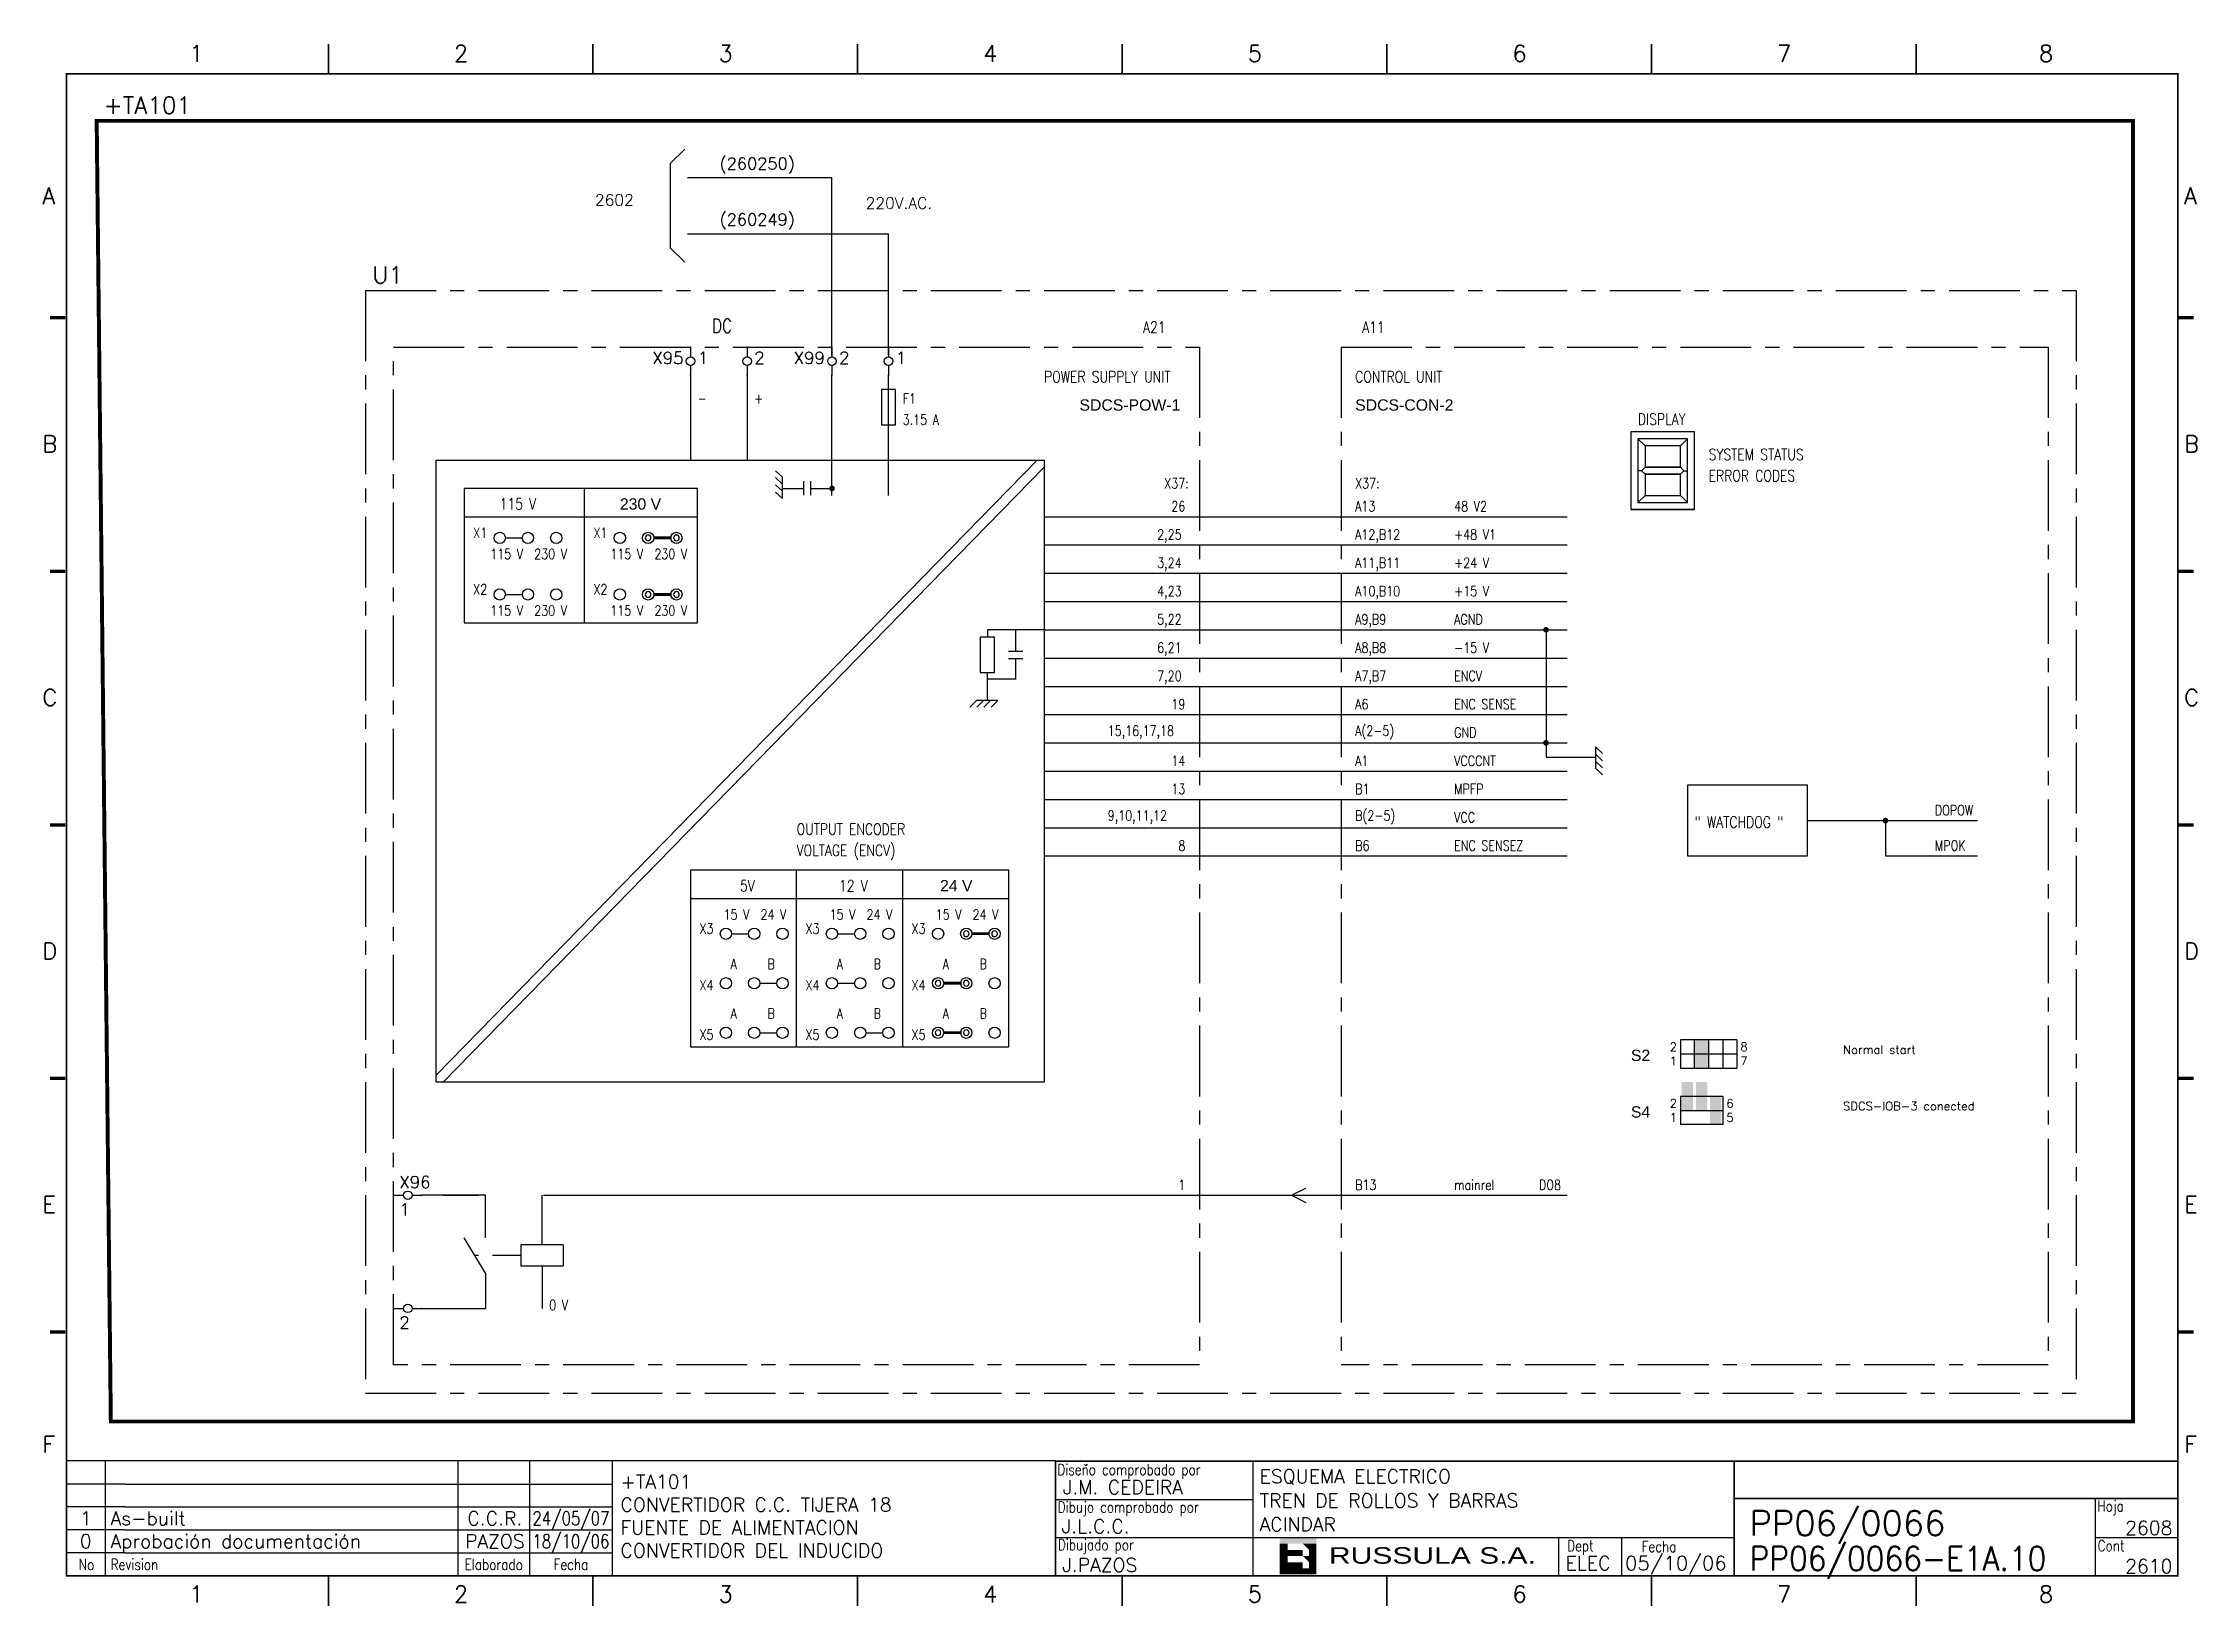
# Model space of a CAD drawing. Extents: x 16 to 397, y -1 to 276.
import ezdxf
from ezdxf.enums import TextEntityAlignment as Align

# ---------------------------------------------------------------- set-up
doc = ezdxf.new("R2010")
doc.units = 0
doc.header["$LTSCALE"] = 10
doc.header["$MEASUREMENT"] = 0
for name, pattern in [('CENTER', [2, 1.25, -0.25, 0.25, -0.25]), ('DASHDOT', [1, 0.5, -0.25, 0, -0.25]), ('DASHED', [0.75, 0.5, -0.25])]:
    doc.linetypes.add(name, pattern=pattern)
doc.layers.get('0').update_dxf_attribs({"linetype": 'CONTINUOUS'})
for name, color, linetype in [('1', 7, 'CONTINUOUS'), ('10', 5, 'CONTINUOUS'), ('2', 7, 'CONTINUOUS'), ('25', 3, 'CONTINUOUS'), ('25K', 4, 'DASHED'), ('25PK', 4, 'CENTER'), ('35', 2, 'CONTINUOUS'), ('8', 1, 'CONTINUOUS'), ('9', 6, 'CONTINUOUS'), ('DIBUJO', 7, 'CONTINUOUS'), ('NODE', 7, 'CONTINUOUS')]:
    doc.layers.add(name, color=color, linetype=linetype)
doc.styles.add('ABBSTYLE', font='ROMANS.SHX', dxfattribs={"width": 0.8})
doc.styles.add('HELV', font='HELV.SHX')
doc.styles.add('HELVETICA', font='HELV.SHX')
doc.styles.add('LABEL', font='SIMPLEX', dxfattribs={"width": 0.8, "height": 4})
doc.styles.add('ROMANS', font='romans')
doc.styles.get("Standard").update_dxf_attribs({"font": 'simplex'})

# ---------------------------------------------------------------- blocks, each defined once
blk = doc.blocks.new('NOD', base_point=(237.5, 170))
at = {"layer": 'NODE'}
blk.add_point((237.5, 170), dxfattribs=at)
blk = doc.blocks.new('$$PLL21C')
for p, q in [((-2.5, 0), (-0.75, 0)), ((0.75, 0), (2.5, 0))]:
    blk.add_line(p, q)
at = {"layer": '2'}
blk.add_circle((0, 0), 0.75, dxfattribs=at)
for p in [(-2.5, 0), (2.5, 0)]:
    blk.add_blockref('NOD', p, dxfattribs=at)
at = {"layer": '8'}
blk.add_attdef('*A', (-1.5, -3.575), '', height=2.15, dxfattribs=at)
at = {"layer": '9'}
blk.add_attdef('ID', (-1.5, 1.25), '', height=2.15, dxfattribs=at)
blk = doc.blocks.new('$$PLU21C')
for p, q in [((0, 2.5), (0, 0.75)), ((0, -0.75), (0, -2.5))]:
    blk.add_line(p, q)
at = {"layer": '2'}
blk.add_circle((0, 0), 0.75, dxfattribs=at)
for p in [(0, 2.5), (0, -2.5)]:
    blk.add_blockref('NOD', p, dxfattribs=at)
at = {"layer": '8'}
blk.add_attdef('*A', (1.25, -0.5), '', height=2.15, dxfattribs=at)
at = {"layer": '9'}
blk.add_attdef('ID', text='', height=2.15, dxfattribs=at).set_placement((-1.25, -0.5), align=Align.RIGHT)
blk = doc.blocks.new('newcajec')
at = {"layer": '1'}
for p, q in [((179.4, 20.85), (0.13, 20.85)), ((7, 20.85), (7, 0)), ((71, 20.85), (71, 0)), ((84, 20.85), (84, 0.09)), ((99, 20.85), (99, 0)), ((184.64, 20.18), (184.81, 20.01)), ((184.81, 20.01), (185.18, 20.25)), ((215.2, 20.8), (215.2, 0)), ((10.6, 16.64), (0, 16.64)), ((10.6, 16.64), (99, 16.64)), ((10.6, 12.48), (0, 12.48)), ((10.6, 12.48), (99, 12.48)), ((179.4, 13.87), (215.2, 13.87)), ((368, 14.06), (368, 0)), ((10.6, 8.32), (0, 8.32)), ((10.6, 8.32), (99, 8.32)), ((10.6, 4.16), (0, 4.16)), ((10.6, 4.16), (99, 4.16)), ((179.4, 6.93), (267.63, 6.93)), ((267.63, 6.93), (302.5, 6.93)), ((270.63, 6.91), (270.63, 0)), ((282.07, 6.93), (282.07, 0)), ((368, 6.93), (383, 6.93))]:
    blk.add_line(p, q, dxfattribs=at)
for points in [[(47.5, 272.5, 0.3, 0.3, 0), (47.5, 277.91, 0.3, 0.3, 0)], [(95.5, 272.5, 0.3, 0.3, 0), (95.5, 277.91, 0.3, 0.3, 0)], [(143.5, 272.5, 0.3, 0.3, 0), (143.5, 277.91, 0.3, 0.3, 0)], [(191.5, 272.5, 0.3, 0.3, 0), (191.5, 277.91, 0.3, 0.3, 0)], [(239.5, 272.5, 0.3, 0.3, 0), (239.5, 277.91, 0.3, 0.3, 0)], [(287.5, 272.5, 0.3, 0.3, 0), (287.5, 277.91, 0.3, 0.3, 0)], [(335.5, 272.5, 0.3, 0.3, 0), (335.5, 277.91, 0.3, 0.3, 0)], [(-2.99, 228.23, 0.6, 0.6, 0), (-0.18, 228.23, 0.6, 0.6, 0)], [(383.01, 228.23, 0.6, 0.6, 0), (385.82, 228.23, 0.6, 0.6, 0)], [(-2.99, 182.23, 0.6, 0.6, 0), (-0.18, 182.23, 0.6, 0.6, 0)], [(383.01, 182.23, 0.6, 0.6, 0), (385.82, 182.23, 0.6, 0.6, 0)], [(-2.99, 136.23, 0.6, 0.6, 0), (-0.18, 136.23, 0.6, 0.6, 0)], [(383.01, 136.23, 0.6, 0.6, 0), (385.82, 136.23, 0.6, 0.6, 0)], [(-2.99, 90.23, 0.6, 0.6, 0), (-0.18, 90.23, 0.6, 0.6, 0)], [(383.01, 90.23, 0.6, 0.6, 0), (385.82, 90.23, 0.6, 0.6, 0)], [(-2.99, 44.23, 0.6, 0.6, 0), (-0.18, 44.23, 0.6, 0.6, 0)], [(383.01, 44.23, 0.6, 0.6, 0), (385.82, 44.23, 0.6, 0.6, 0)], [(383, 20.8, 0.3, 0.3, 0), (179.4, 20.8, 0.3, 0.3, 0), (179.4, 0, 0.3, 0.3, 0)], [(302.5, 20.8, 0.3, 0.3, 0), (302.5, 0, 0.3, 0.3, 0)], [(302.5, 14, 0.3, 0.3, 0), (383, 14, 0.3, 0.3, 0)], [(47.5, -5.5, 0.3, 0.3, 0), (47.5, -0.09, 0.3, 0.3, 0)], [(95.5, -5.5, 0.3, 0.3, 0), (95.5, -0.09, 0.3, 0.3, 0)], [(143.5, -5.5, 0.3, 0.3, 0), (143.5, -0.09, 0.3, 0.3, 0)], [(191.5, -5.5, 0.3, 0.3, 0), (191.5, -0.09, 0.3, 0.3, 0)], [(239.5, -5.5, 0.3, 0.3, 0), (239.5, -0.09, 0.3, 0.3, 0)], [(287.5, -5.5, 0.3, 0.3, 0), (287.5, -0.09, 0.3, 0.3, 0)], [(335.5, -5.5, 0.3, 0.3, 0), (335.5, -0.09, 0.3, 0.3, 0)]]:
    blk.add_lwpolyline(points, format="xyseb", dxfattribs=at)
at = {"layer": '1', "const_width": 0.3}
blk.add_lwpolyline([(0, 0), (0, 272.5), (383, 272.5), (383, 0)], close=True, dxfattribs=at)
at = {"layer": '2', "color": 14}
for p, q in [((221.42, 4.69), (221.42, 5.81)), ((221.42, 2.47), (221.42, 3.58))]:
    blk.add_line(p, q, dxfattribs=at)
for points in [[(220.05, 5.81), (220.05, 6.92), (226.74, 5.81), (226.74, 6.92)], [(221.42, 2.47), (220.05, 2.47), (221.42, 5.81), (220.05, 5.81)], [(221.42, 4.69), (224.25, 4.69), (221.42, 3.58), (224.25, 3.58)], [(224.25, 5.81), (225.37, 5.81), (225.37, 4.69)], [(225.37, 5.81), (226.74, 5.81), (225.37, 1.35), (226.74, 1.35)], [(224.25, 0.24), (224.25, 2.47), (220.05, 0.24), (220.05, 2.47)], [(224.25, 3.58), (225.37, 3.58), (225.37, 2.47)], [(226.74, 1.35), (226.74, 0.24), (224.25, 1.35), (224.25, 0.24)]]:
    blk.add_solid(points, dxfattribs=at)
at = {"layer": '1', "style": 'ROMANS'}
for s, p in [('1', (22.29, 274.68)), ('2', (70.29, 274.68)), ('3', (118.29, 274.68)), ('4', (166.29, 274.68)), ('5', (214.29, 274.68)), ('6', (262.29, 274.68)), ('7', (310.29, 274.68)), ('8', (357.79, 274.68)), ('A', (-4.37, 248.84)), ('A', (384.13, 248.84)), ('B', (-4.37, 203.84)), ('B', (384.13, 203.84)), ('C', (-4.37, 157.84)), ('C', (384.13, 157.84)), ('D', (-4.37, 111.84)), ('D', (384.13, 111.84)), ('E', (-4.37, 65.84)), ('E', (384.13, 65.84)), ('F', (-4.37, 22.34)), ('F', (384.13, 22.34)), ('1', (22.29, -4.82)), ('2', (70.29, -4.82)), ('3', (118.29, -4.82)), ('4', (166.29, -4.82)), ('5', (214.29, -4.82)), ('6', (262.29, -4.82)), ('7', (310.29, -4.82)), ('8', (357.79, -4.82))]:
    blk.add_text(s, height=3, dxfattribs=at).set_placement(p)
at = {"layer": '1', "style": 'LABEL', "width": 0.8}
for s, p in [('Diseno comprobado por', (179.73, 18.27)), ('Dibujo comprobado por', (179.81, 11.47)), ('Hoja', (368.38, 11.66)), ('Dibujado por', (179.83, 4.64)), ('Fecha', (285.71, 4.3)), ('Cont', (368.43, 4.46)), ('No', (2.23, 1.05)), ('Revision', (8, 1.05))]:
    blk.add_text(s, height=2, dxfattribs=at).set_placement(p)
for s, p in [('Dept', (274.61, 4.44)), ('Elaborado', (77.5, 1.05)), ('Fecha', (91.5, 1.05))]:
    blk.add_text(s, height=2, dxfattribs=at).set_placement(p, align=Align.CENTER)
at = {"layer": '10', "style": 'ROMANS'}
for tag, p in [('REV41', (3.5, 18.74)), ('REV43', (77.7, 18.74)), ('REV31', (3.5, 14.58)), ('REV33', (77.7, 14.58)), ('REV21', (3.5, 10.42)), ('REV23', (77.7, 10.42)), ('REV11', (3.5, 6.27)), ('REV13', (77.7, 6.27))]:
    blk.add_attdef(tag, text='', height=2.5, dxfattribs=at).set_placement(p, align=Align.MIDDLE)
for tag, p, height in [('REV42', (8, 17.49), 2.5), ('REV32', (8, 13.33), 2.5), ('SHEETNAME1', (100.5, 15.83), 2.5), ('DESIGNCHECK', (180.74, 14.83), 2.5), ('DOCUMENTTYPE', (216.43, 16.8), 2.5), ('NOTA', (305.32, 15.8), 3), ('SHEETNAME2', (100.5, 11.67), 2.5), ('OBJECT', (216.43, 12.4), 2.5), ('ORDER', (305.32, 7.3), 4.5), ('REV22', (8, 9.17), 2.5), ('SHEETNAME3', (100.5, 7.51), 2.5), ('DRAWINGCHECK', (180.53, 7.71), 2.5), ('CUSTOMER', (216.43, 8.08), 2.5), ('REV12', (8, 5.01), 2.5), ('SHEETNAME4', (100.5, 3.35), 2.5), ('DOCUMENT_ID', (305.32, 0.93), 4.4), ('USER', (180.63, 0.71), 2.5), ('DEPARTMENT', (271.93, 1.05), 2.5)]:
    blk.add_attdef(tag, p, '', height=height, dxfattribs=at)
for tag, width, p, p2 in [('REV44', 1.221199, (84.53, 17.49), (98.48, 17.49)), ('REV34', 1.221199, (84.53, 13.33), (98.48, 13.33)), ('REV24', 1.221199, (84.53, 9.17), (98.48, 9.17)), ('REV14', 1.221199, (84.53, 5.01), (98.48, 5.01)), ('CREATED2', 7.039915, (282.71, 1.05), (301.14, 1.05))]:
    blk.add_attdef(tag, text='', height=2.5, dxfattribs=dict(at, width=width)).set_placement(p, p2, align=Align.FIT)
for tag, p in [('SHEET', (382, 7.43)), ('NEXTSHEET', (382, 0.5))]:
    blk.add_attdef(tag, text='', height=2.5, dxfattribs=at).set_placement(p, align=Align.RIGHT)
at = {"layer": 'DIBUJO', "color": 14, "style": 'HELVETICA', "width": 1.3}
blk.add_text('RUSSULA S.A.', height=3, dxfattribs=at).set_placement((229, 2.19))

msp = doc.modelspace()

# ---------------------------------------------------------------- linework, layer by layer
at = {"layer": '2', "color": 7}
for p, q in [((127.12, 254.77), (129.62, 257.27)), ((127.12, 239.77), (127.12, 254.77)), ((130.12, 252.27), (155.65, 252.27)), ((155.65, 220.77), (155.65, 252.27)), ((130.12, 242.27), (165.65, 242.27)), ((165.65, 220.77), (165.65, 242.27)), ((129.62, 237.27), (127.12, 239.77)), ((305.65, 99.77), (305.65, 94.77)), ((315.65, 99.77), (305.65, 99.77)), ((308.15, 94.77), (308.15, 99.77)), ((310.65, 94.77), (310.65, 99.77)), ((313.15, 99.77), (313.15, 94.77)), ((315.65, 99.77), (315.65, 94.77)), ((305.65, 97.27), (315.65, 97.27)), ((305.65, 94.77), (315.65, 94.77)), ((305.65, 94.77), (315.65, 94.77)), ((313.15, 89.77), (305.65, 89.77)), ((305.65, 89.77), (305.65, 84.77)), ((313.15, 89.77), (313.15, 84.77)), ((305.65, 87.27), (313.15, 87.27)), ((313.15, 84.77), (305.65, 84.77))]:
    msp.add_line(p, q, dxfattribs=at)
at = {"layer": '2', "color": 3, "linetype": 'DASHDOT'}
msp.add_lwpolyline([(25.65, 262.27, 0.7, 0.7, 0), (385.65, 262.27, 0.7, 0.7, 0), (385.65, 32.27, 0.7, 0.7, 0), (28.15, 32.27, 0.7, 0.7, 0), (25.65, 262.27, 0.7, 0.7, 0)], format="xyseb", dxfattribs=at)
at = {"layer": '2', "color": 7}
for points in [[(122.65, 188.52, 1), (123.65, 188.52, 1)], [(127.65, 188.52, 1), (128.65, 188.52, 1)], [(122.65, 178.52, 1), (123.65, 178.52, 1)], [(127.65, 178.52, 1), (128.65, 178.52, 1)], [(178.9, 118.52, 1), (179.9, 118.52, 1)], [(183.9, 118.52, 1), (184.9, 118.52, 1)], [(173.9, 109.77, 1), (174.9, 109.77, 1)], [(178.9, 109.77, 1), (179.9, 109.77, 1)], [(173.9, 101.02, 1), (174.9, 101.02, 1)], [(178.9, 101.02, 1), (179.9, 101.02, 1)]]:
    msp.add_lwpolyline(points, format="xyb", close=True, dxfattribs=at)
for points in [[(124.1, 188.52, 0.5, 0.5, 0), (127.3, 188.52, 0.5, 0.5, 0)], [(124.1, 178.52, 0.5, 0.5, 0), (127.3, 178.52, 0.5, 0.5, 0)], [(180.35, 118.52, 0.5, 0.5, 0), (183.55, 118.52, 0.5, 0.5, 0)], [(175.35, 109.77, 0.5, 0.5, 0), (178.55, 109.77, 0.5, 0.5, 0)], [(175.35, 101.02, 0.5, 0.5, 0), (178.55, 101.02, 0.5, 0.5, 0)]]:
    msp.add_lwpolyline(points, format="xyseb", dxfattribs=at)
for points in [[(308.15, 99.77), (308.15, 94.77), (310.65, 99.77), (310.65, 94.77)], [(305.9, 87.31), (305.9, 92.31), (307.9, 87.31), (307.9, 92.31)], [(308.4, 87.31), (308.4, 92.31), (310.4, 87.31), (310.4, 92.31)], [(310.9, 84.77), (310.9, 89.77), (312.9, 84.77), (312.9, 89.77)]]:
    msp.add_solid(points, dxfattribs=at)
at = {"layer": '25'}
for p, q in [((90.65, 197.27), (90.65, 173.52)), ((131.9, 197.27), (90.65, 197.27)), ((111.9, 173.52), (111.9, 197.27)), ((131.9, 173.52), (131.9, 197.27)), ((90.65, 192.27), (131.9, 192.27)), ((90.65, 173.52), (131.9, 173.52)), ((186.9, 129.77), (130.65, 129.77)), ((130.65, 129.77), (130.65, 98.52)), ((149.4, 98.52), (149.4, 129.77)), ((168.15, 98.52), (168.15, 129.77)), ((186.9, 98.52), (186.9, 129.77)), ((130.65, 124.77), (186.9, 124.77)), ((130.65, 98.52), (186.9, 98.52))]:
    msp.add_line(p, q, dxfattribs=at)
at = {"layer": '25K'}
msp.add_line((100.65, 61.65), (92.52, 61.65), dxfattribs=at)
at = {"layer": '25PK'}
for p, q in [((73.15, 232.27), (375.65, 232.27)), ((73.15, 232.27), (375.65, 232.27)), ((73.15, 232.27), (73.15, 37.27)), ((73.15, 232.27), (73.15, 37.27)), ((375.65, 232.27), (375.65, 37.27)), ((78.15, 222.27), (220.65, 222.27)), ((78.15, 42.27), (78.15, 222.27)), ((220.65, 222.27), (220.65, 42.27)), ((245.65, 222.27), (245.65, 42.27)), ((245.65, 222.27), (370.65, 222.27)), ((370.65, 222.27), (370.65, 42.27)), ((220.65, 42.27), (78.15, 42.27)), ((370.65, 42.27), (245.65, 42.27)), ((73.15, 37.27), (375.65, 37.27))]:
    msp.add_line(p, q, dxfattribs=at)
at = {"layer": '35'}
for p, q in [((130.65, 217.27), (130.65, 202.27)), ((140.65, 217.27), (140.65, 202.27)), ((155.65, 196.02), (155.65, 217.27)), ((165.65, 196.02), (165.65, 217.27)), ((164.4, 214.77), (164.4, 208.52)), ((166.9, 214.77), (164.4, 214.77)), ((166.9, 208.52), (166.9, 214.77)), ((164.4, 208.52), (166.9, 208.52)), ((296.9, 207.27), (296.9, 193.52)), ((308.15, 207.27), (296.9, 207.27)), ((306.9, 206.02), (298.15, 206.02)), ((298.15, 206.02), (298.15, 199.77)), ((299.4, 204.77), (298.15, 206.02)), ((305.65, 204.77), (306.9, 206.02)), ((306.9, 199.77), (306.9, 206.02)), ((308.15, 193.52), (308.15, 207.27)), ((85.65, 92.27), (85.65, 202.27)), ((85.65, 93.52), (191.9, 202.27)), ((85.65, 202.27), (193.15, 202.27)), ((193.15, 202.27), (193.15, 92.27)), ((305.65, 204.77), (299.4, 204.77)), ((299.4, 204.77), (299.4, 201.02)), ((305.65, 201.02), (305.65, 204.77)), ((86.9, 92.27), (193.15, 201.02)), ((146.9, 199.23), (145.69, 200.4)), ((146.9, 198.01), (145.69, 199.18)), ((146.9, 195.46), (146.9, 199.23)), ((150.6, 198.55), (150.6, 196.05)), ((151.85, 198.55), (151.85, 196.05)), ((298.15, 201.02), (298.15, 194.77)), ((298.77, 200.4), (298.16, 200.4)), ((299.4, 201.02), (298.77, 200.4)), ((298.77, 200.4), (299.4, 199.77)), ((305.65, 201.02), (299.4, 201.02)), ((299.4, 201.02), (305.65, 201.02)), ((305.65, 199.77), (299.4, 199.77)), ((299.4, 199.77), (305.65, 199.77)), ((299.4, 199.77), (299.4, 196.02)), ((305.65, 201.02), (306.27, 200.4)), ((306.27, 200.4), (305.65, 199.77)), ((305.65, 196.02), (305.65, 199.77)), ((306.27, 200.4), (306.89, 200.4)), ((306.9, 194.77), (306.9, 201.02)), ((146.9, 196.76), (145.69, 197.93)), ((146.9, 195.46), (145.69, 196.63)), ((299.4, 196.02), (298.15, 194.77)), ((298.15, 194.77), (306.9, 194.77)), ((299.4, 196.02), (305.65, 196.02)), ((305.65, 196.02), (306.9, 194.77)), ((193.15, 192.27), (285.65, 192.27)), ((296.9, 193.52), (308.15, 193.52)), ((308.15, 193.52), (296.9, 193.52)), ((97.9, 188.52), (100.9, 188.52)), ((124.15, 188.52), (127.15, 188.52)), ((193.15, 187.27), (285.65, 187.27)), ((193.15, 182.27), (285.65, 182.27)), ((97.9, 178.52), (100.9, 178.52)), ((124.15, 178.52), (127.15, 178.52)), ((193.15, 177.27), (285.65, 177.27)), ((193.15, 172.27), (285.65, 172.27)), ((184.37, 170.97), (181.87, 170.97)), ((181.87, 170.97), (181.87, 164.72)), ((184.37, 164.72), (184.37, 170.97)), ((186.87, 168.47), (189.37, 168.47)), ((181.87, 164.72), (184.37, 164.72)), ((186.87, 167.22), (189.37, 167.22)), ((193.15, 167.27), (285.65, 167.27)), ((193.15, 162.27), (285.65, 162.27)), ((181.18, 159.77), (180.02, 158.56)), ((184.96, 159.77), (181.18, 159.77)), ((182.41, 159.77), (181.24, 158.56)), ((183.65, 159.77), (182.49, 158.56)), ((184.96, 159.77), (183.79, 158.56)), ((193.15, 157.27), (285.65, 157.27)), ((193.15, 152.27), (285.65, 152.27)), ((290.65, 151.58), (291.86, 150.41)), ((290.65, 151.58), (290.65, 147.81)), ((290.65, 150.28), (291.86, 149.11)), ((290.65, 149.03), (291.86, 147.87)), ((193.15, 147.27), (285.65, 147.27)), ((290.65, 147.81), (291.86, 146.64)), ((306.9, 144.77), (306.9, 132.27)), ((328.15, 144.77), (306.9, 144.77)), ((328.15, 132.27), (328.15, 144.77)), ((193.15, 142.27), (285.65, 142.27)), ((193.15, 137.27), (285.65, 137.27)), ((193.15, 132.27), (285.65, 132.27)), ((306.9, 132.27), (328.15, 132.27)), ((137.9, 118.52), (140.9, 118.52)), ((156.65, 118.52), (159.65, 118.52)), ((180.4, 118.52), (183.4, 118.52)), ((142.9, 109.77), (145.9, 109.77)), ((156.65, 109.77), (159.65, 109.77)), ((156.65, 109.77), (159.65, 109.77)), ((175.4, 109.77), (178.4, 109.77)), ((175.4, 109.77), (178.4, 109.77)), ((142.9, 101.02), (145.9, 101.02)), ((161.65, 101.02), (164.65, 101.02)), ((175.4, 101.02), (178.4, 101.02)), ((193.15, 92.27), (85.65, 92.27)), ((236.9, 72.27), (239.4, 73.52)), ((94.4, 72.27), (83.15, 72.27)), ((86.9, 72.27), (93.15, 72.27)), ((94.4, 64.77), (94.4, 72.27)), ((104.4, 63.52), (104.4, 72.27)), ((104.65, 72.27), (285.65, 72.27)), ((236.9, 72.27), (239.4, 71.02)), ((94.4, 58.52), (90.65, 64.77)), ((108.15, 63.52), (100.65, 63.52)), ((100.65, 63.52), (100.65, 59.77)), ((108.15, 63.52), (108.15, 59.77)), ((94.4, 58.52), (94.4, 52.27)), ((100.65, 59.77), (108.15, 59.77)), ((104.4, 59.77), (104.4, 52.27)), ((83.15, 52.27), (94.4, 52.27))]:
    msp.add_line(p, q, dxfattribs=at)
for points in [[(146.85, 197.27), (150.6, 197.27)], [(151.85, 197.27), (155.6, 197.27)], [(193.15, 172.27), (183.15, 172.27), (183.15, 170.97)], [(188.15, 168.47), (188.15, 172.22)], [(281.9, 172.27), (281.9, 152.27), (281.9, 149.77), (290.65, 149.77)], [(183.15, 159.72), (183.15, 164.72)], [(188.15, 163.47), (188.15, 167.22)], [(188.15, 163.52), (183.15, 163.52)], [(328.15, 138.52), (358.15, 138.52)], [(341.9, 138.52), (341.9, 132.27), (358.15, 132.27)]]:
    msp.add_lwpolyline(points, dxfattribs=at)
for points in [[(155.4, 197.27, 0.5, 0.5, 1), (155.9, 197.27, 0.5, 0.5, 1)], [(281.65, 172.27, 0.5, 0.5, 1), (282.15, 172.27, 0.5, 0.5, 1)], [(281.65, 152.27, 0.5, 0.5, 1), (282.15, 152.27, 0.5, 0.5, 1)], [(341.65, 138.52, 0.5, 0.5, 1), (342.15, 138.52, 0.5, 0.5, 1)]]:
    msp.add_lwpolyline(points, format="xyseb", close=True, dxfattribs=at)
for centre in [(96.9, 188.52), (101.9, 188.52), (106.9, 188.52), (118.15, 188.52), (123.15, 188.52), (128.15, 188.52), (96.9, 178.52), (101.9, 178.52), (106.9, 178.52), (118.15, 178.52), (123.15, 178.52), (128.15, 178.52), (136.9, 118.52), (141.9, 118.52), (146.9, 118.52), (155.65, 118.52), (160.65, 118.52), (165.65, 118.52), (174.4, 118.52), (179.4, 118.52), (184.4, 118.52), (136.9, 109.77), (136.9, 109.77), (141.9, 109.77), (141.9, 109.77), (146.9, 109.77), (146.9, 109.77), (155.65, 109.77), (155.65, 109.77), (160.65, 109.77), (160.65, 109.77), (165.65, 109.77), (165.65, 109.77), (174.4, 109.77), (174.4, 109.77), (179.4, 109.77), (179.4, 109.77), (184.4, 109.77), (184.4, 109.77), (136.9, 101.02), (141.9, 101.02), (146.9, 101.02), (155.65, 101.02), (160.65, 101.02), (165.65, 101.02), (174.4, 101.02), (179.4, 101.02), (184.4, 101.02)]:
    msp.add_circle(centre, 1, dxfattribs=at)

# ---------------------------------------------------------------- block references
at = {"layer": '2', "color": 7}
ref = msp.add_blockref('newcajec', (20.31, 4.99), dxfattribs=dict(at, xscale=0.9746999999999844, yscale=0.9746999999999844, zscale=0.9747))
ref.add_attrib('REV24', '24/05/07', dxfattribs={"layer": '10', "height": 2.437, "style": 'ROMANS', "width": 0.728168}).set_placement((102.69, 13.93), (116.3, 13.93), align=Align.FIT)
ref.add_attrib('SHEETNAME3', 'FUENTE DE ALIMENTACION', (118.26, 12.31), dxfattribs={"layer": '10', "height": 2.4367, "style": 'ROMANS'})
ref.add_attrib('SHEETNAME2', 'CONVERTIDOR C.C. TIJERA 18', (118.26, 16.36), dxfattribs={"layer": '10', "height": 2.4367, "style": 'ROMANS'})
ref.add_attrib('SHEETNAME1', '+TA101', (118.26, 20.41), dxfattribs={"layer": '10', "height": 2.437, "style": 'ROMANS'})
ref.add_attrib('USER', 'J.PAZOS', (196.37, 5.68), dxfattribs={"layer": '10', "height": 2.437, "style": 'ROMANS'})
ref.add_attrib('DRAWINGCHECK', 'J.L.C.C.', (196.27, 12.51), dxfattribs={"layer": '10', "height": 2.437, "style": 'ROMANS'})
ref.add_attrib('DESIGNCHECK', 'J.M. CEDEIRA', (196.47, 19.45), dxfattribs={"layer": '10', "height": 2.4367, "style": 'ROMANS'})
ref.add_attrib('REV22', 'As-built', (28.1, 13.93), dxfattribs={"layer": '10', "height": 2.437, "style": 'ROMANS'})
ref.add_attrib('REV12', 'Aprobación documentación', (28.1, 9.88), dxfattribs={"layer": '10', "height": 2.4367, "style": 'ROMANS'})
ref.add_attrib('REV21', '1', dxfattribs={"layer": '10', "height": 2.44, "style": 'ROMANS'}).set_placement((23.72, 15.15), align=Align.MIDDLE)
ref.add_attrib('REV11', '0', dxfattribs={"layer": '10', "height": 2.44, "style": 'ROMANS'}).set_placement((23.72, 11.1), align=Align.MIDDLE)
ref.add_attrib('SHEETNAME4', 'CONVERTIDOR DEL INDUCIDO', (118.26, 8.25), dxfattribs={"layer": '10', "height": 2.4367, "style": 'ROMANS'})
ref.add_attrib('REV14', '18/10/06', dxfattribs={"layer": '10', "height": 2.437, "style": 'ROMANS', "width": 0.728168}).set_placement((102.69, 9.88), (116.3, 9.88), align=Align.FIT)
ref.add_attrib('REV23', 'C.C.R.', dxfattribs={"layer": '10', "height": 2.437, "style": 'ROMANS'}).set_placement((96.04, 15.15), align=Align.MIDDLE)
ref.add_attrib('REV13', 'PAZOS', dxfattribs={"layer": '10', "height": 2.437, "style": 'ROMANS'}).set_placement((96.04, 11.1), align=Align.MIDDLE)
ref.add_attrib('DOCUMENT_ID', 'PP06/0066-E1A.10', (317.91, 5.9), dxfattribs={"layer": '10', "height": 4.2887, "style": 'ROMANS', "width": 0.9})
ref.add_attrib('ORDER', 'PP06/0066', (317.91, 12.11), dxfattribs={"layer": '10', "height": 4.386, "style": 'ROMANS'})
ref.add_attrib('CUSTOMER', 'ACINDAR', (231.26, 12.87), dxfattribs={"layer": '10', "height": 2.437, "style": 'ROMANS'})
ref.add_attrib('OBJECT', 'TREN DE ROLLOS Y BARRAS', (231.26, 17.08), dxfattribs={"layer": '10', "height": 2.4367, "style": 'ROMANS'})
ref.add_attrib('DOCUMENTTYPE', 'ESQUEMA ELECTRICO', (231.26, 21.37), dxfattribs={"layer": '10', "height": 2.4367, "style": 'ROMANS'})
ref.add_attrib('CREATED2', '05/10/06', dxfattribs={"layer": '10', "height": 2.437, "style": 'ROMANS', "width": 0.961976}).set_placement((295.86, 6.01), (313.83, 6.01), align=Align.FIT)
ref.add_attrib('DEPARTMENT', 'ELEC', (285.36, 6.01), dxfattribs={"layer": '10', "height": 2.437, "style": 'ROMANS'})
ref.add_attrib('NEXTSHEET', '2610', dxfattribs={"layer": '10', "height": 2.437, "style": 'ROMANS'}).set_placement((392.64, 5.48), align=Align.RIGHT)
ref.add_attrib('SHEET', '2608', dxfattribs={"layer": '10', "height": 2.437, "style": 'ROMANS'}).set_placement((392.64, 12.24), align=Align.RIGHT)
for name, p, values in [('$$PLU21C', (130.65, 219.77), {'ID': 'X95', '*A': '1'}), ('$$PLU21C', (140.65, 219.77), {'*A': '2'}), ('$$PLU21C', (155.65, 219.77), {'ID': 'X99', '*A': '2'}), ('$$PLU21C', (165.65, 219.77), {'*A': '1'}), ('$$PLL21C', (80.65, 72.27), {'ID': 'X96', '*A': '1'}), ('$$PLL21C', (80.65, 52.27), {'*A': '2'})]:
    msp.add_blockref(name, p, dxfattribs=at).add_auto_attribs(values)

# ---------------------------------------------------------------- texts
at = {"layer": '2', "color": 6}
for s, height, p in [('+TA101', 3, (26.9, 263.52)), ('(260250)', 2.1, (135.77, 253.65)), ('(260249)', 2.1, (135.77, 243.77)), ('U1', 3, (74.4, 233.52))]:
    msp.add_text(s, height=height, dxfattribs=at).set_placement(p)
at = {"layer": '2', "color": 7}
for s, height, style, p in [('2602', 2, 'ROMANS', (113.75, 247.27)), ('220V.AC.', 2, 'ROMANS', (161.61, 246.72)), ('S2', 2, 'HELV', (296.9, 96.02)), ('Normal start', 1.5, 'ROMANS', (334.4, 97.27)), ('S4', 2, 'HELV', (296.9, 86.02)), ('SDCS-IOB-3 conected', 1.5, 'ROMANS', (334.4, 87.3))]:
    msp.add_text(s, height=height, dxfattribs=dict(at, style=style)).set_placement(p)
at = {"layer": '2', "color": 7, "style": 'ROMANS'}
for s, p in [('2', (304.4, 98.52)), ('8', (316.9, 98.52)), ('1', (304.4, 96.02)), ('7', (316.9, 96.02)), ('2', (304.4, 88.52)), ('6', (314.4, 88.52)), ('1', (304.4, 86.02)), ('5', (314.4, 86.02))]:
    msp.add_text(s, height=1.5, dxfattribs=at).set_placement(p, align=Align.MIDDLE)
at = {"layer": '25', "style": 'ABBSTYLE', "width": 0.8}
for s, height, p in [('DC', 2.5, (134.4, 224.77)), ('A21', 2, (210.65, 224.77)), ('A11', 2, (249.4, 224.77)), ('POWER SUPPLY UNIT', 2, (193.15, 216.02)), ('CONTROL UNIT', 2, (248.15, 216.02)), ('+', 1.8, (141.9, 212.27)), ('F1', 1.8, (168.15, 212.27)), ('-', 1.8, (131.9, 212.27)), ('3.15 A', 1.8, (168.15, 208.52)), ('DISPLAY', 2, (298.15, 208.52)), ('SYSTEM STATUS', 2, (310.65, 202.27)), ('X37:', 1.8, (214.4, 197.27)), ('X37:', 1.8, (248.15, 197.27)), ('ERROR CODES', 2, (310.65, 198.52)), ('115 V', 2, (96.9, 193.52)), ('26', 1.8, (215.65, 193.21)), ('A13', 1.8, (248.15, 193.21)), ('48 V2', 1.8, (265.65, 193.21)), ('X1', 1.8, (92.23, 188.52)), ('X1', 1.8, (113.48, 188.52)), ('2,25', 1.8, (213.15, 188.21)), ('A12,B12', 1.8, (248.15, 188.21)), ('+48 V1', 1.8, (265.65, 188.21)), ('115 V', 1.8, (95.23, 184.77)), ('230 V', 1.8, (103.01, 184.77)), ('115 V', 1.8, (116.48, 184.77)), ('230 V', 1.8, (124.26, 184.77)), ('3,24', 1.8, (213.15, 183.21)), ('A11,B11', 1.8, (248.15, 183.21)), ('+24 V', 1.8, (265.65, 183.21)), ('X2', 1.8, (92.23, 178.52)), ('X2', 1.8, (113.48, 178.52)), ('4,23', 1.8, (213.15, 178.21)), ('A10,B10', 1.8, (248.15, 178.21)), ('+15 V', 1.8, (265.65, 178.21)), ('115 V', 1.8, (95.23, 174.77)), ('230 V', 1.8, (103.01, 174.77)), ('115 V', 1.8, (116.48, 174.77)), ('230 V', 1.8, (124.26, 174.77)), ('5,22', 1.8, (213.15, 173.21)), ('A9,B9', 1.8, (248.15, 173.21)), ('AGND', 1.8, (265.65, 173.21)), ('6,21', 1.8, (213.15, 168.21)), ('A8,B8', 1.8, (248.15, 168.21)), ('-15 V', 1.8, (265.65, 168.21)), ('7,20', 1.8, (213.15, 163.21)), ('A7,B7', 1.8, (248.15, 163.21)), ('ENCV', 1.8, (265.65, 163.21)), ('19', 1.8, (215.65, 158.21)), ('A6', 1.8, (248.15, 158.21)), ('ENC SENSE', 1.8, (265.65, 158.21)), ('15,16,17,18', 1.8, (204.4, 153.52)), ('A(2-5)', 1.8, (248.15, 153.52)), ('GND', 1.8, (265.65, 153.21)), ('14', 1.8, (215.65, 148.21)), ('A1', 1.8, (248.15, 148.21)), ('VCCCNT', 1.8, (265.65, 148.21)), ('13', 1.8, (215.65, 143.21)), ('B1', 1.8, (248.15, 143.21)), ('MPFP', 1.8, (265.65, 143.21)), ('DOPOW', 1.8, (350.65, 139.46)), ('OUTPUT ENCODER', 2, (149.4, 136.02)), ('9,10,11,12', 1.8, (204.4, 138.52)), ('B(2-5)', 1.8, (248.15, 138.52)), ('VCC', 1.8, (265.65, 138.21)), ('" WATCHDOG "', 2, (308.15, 137.27)), ('VOLTAGE (ENCV)', 2, (149.4, 132.27)), ('8', 1.8, (216.9, 133.21)), ('B6', 1.8, (248.15, 133.21)), ('ENC SENSEZ', 1.8, (265.65, 133.21)), ('MPOK', 1.8, (350.65, 133.21)), ('5V', 2, (139.4, 126.02)), ('12 V', 2, (156.9, 126.02)), ('15 V', 1.8, (136.48, 121.02)), ('24 V', 1.8, (143.01, 121.02)), ('15 V', 1.8, (155.23, 121.02)), ('24 V', 1.8, (161.76, 121.02)), ('15 V', 1.8, (173.98, 121.02)), ('24 V', 1.8, (180.51, 121.02)), ('X3', 1.8, (132.23, 118.52)), ('X3', 1.8, (150.98, 118.52)), ('X3', 1.8, (169.73, 118.52)), ('A', 1.8, (137.73, 112.27)), ('B', 1.8, (144.26, 112.27)), ('A', 1.8, (156.48, 112.27)), ('B', 1.8, (163.01, 112.27)), ('A', 1.8, (175.23, 112.27)), ('B', 1.8, (181.76, 112.27)), ('X4', 1.8, (132.23, 108.52)), ('X4', 1.8, (132.23, 108.52)), ('X4', 1.8, (150.98, 108.52)), ('X4', 1.8, (150.98, 108.52)), ('X4', 1.8, (169.73, 108.52)), ('X4', 1.8, (169.73, 108.52)), ('A', 1.8, (137.73, 103.52)), ('B', 1.8, (144.26, 103.52)), ('A', 1.8, (156.48, 103.52)), ('B', 1.8, (163.01, 103.52)), ('A', 1.8, (175.23, 103.52)), ('B', 1.8, (181.76, 103.52)), ('X5', 1.8, (132.23, 99.77)), ('X5', 1.8, (150.98, 99.77)), ('X5', 1.8, (169.73, 99.77)), ('1', 1.8, (216.9, 73.21)), ('B13', 1.8, (248.15, 73.21)), ('mainrel', 1.8, (265.65, 73.21)), ('DO8', 1.8, (280.65, 73.21)), ('0 V', 1.8, (105.65, 51.96))]:
    msp.add_text(s, height=height, dxfattribs=at).set_placement(p)
at = {"layer": '25', "style": 'HELV'}
for s, p in [('SDCS-POW-1', (199.4, 211.02)), ('SDCS-CON-2', (248.15, 211.02)), ('230 V', (118.15, 193.52)), ('24 V', (174.75, 126.02))]:
    msp.add_text(s, height=2, dxfattribs=at).set_placement(p)

doc.saveas('drawing.dxf')
